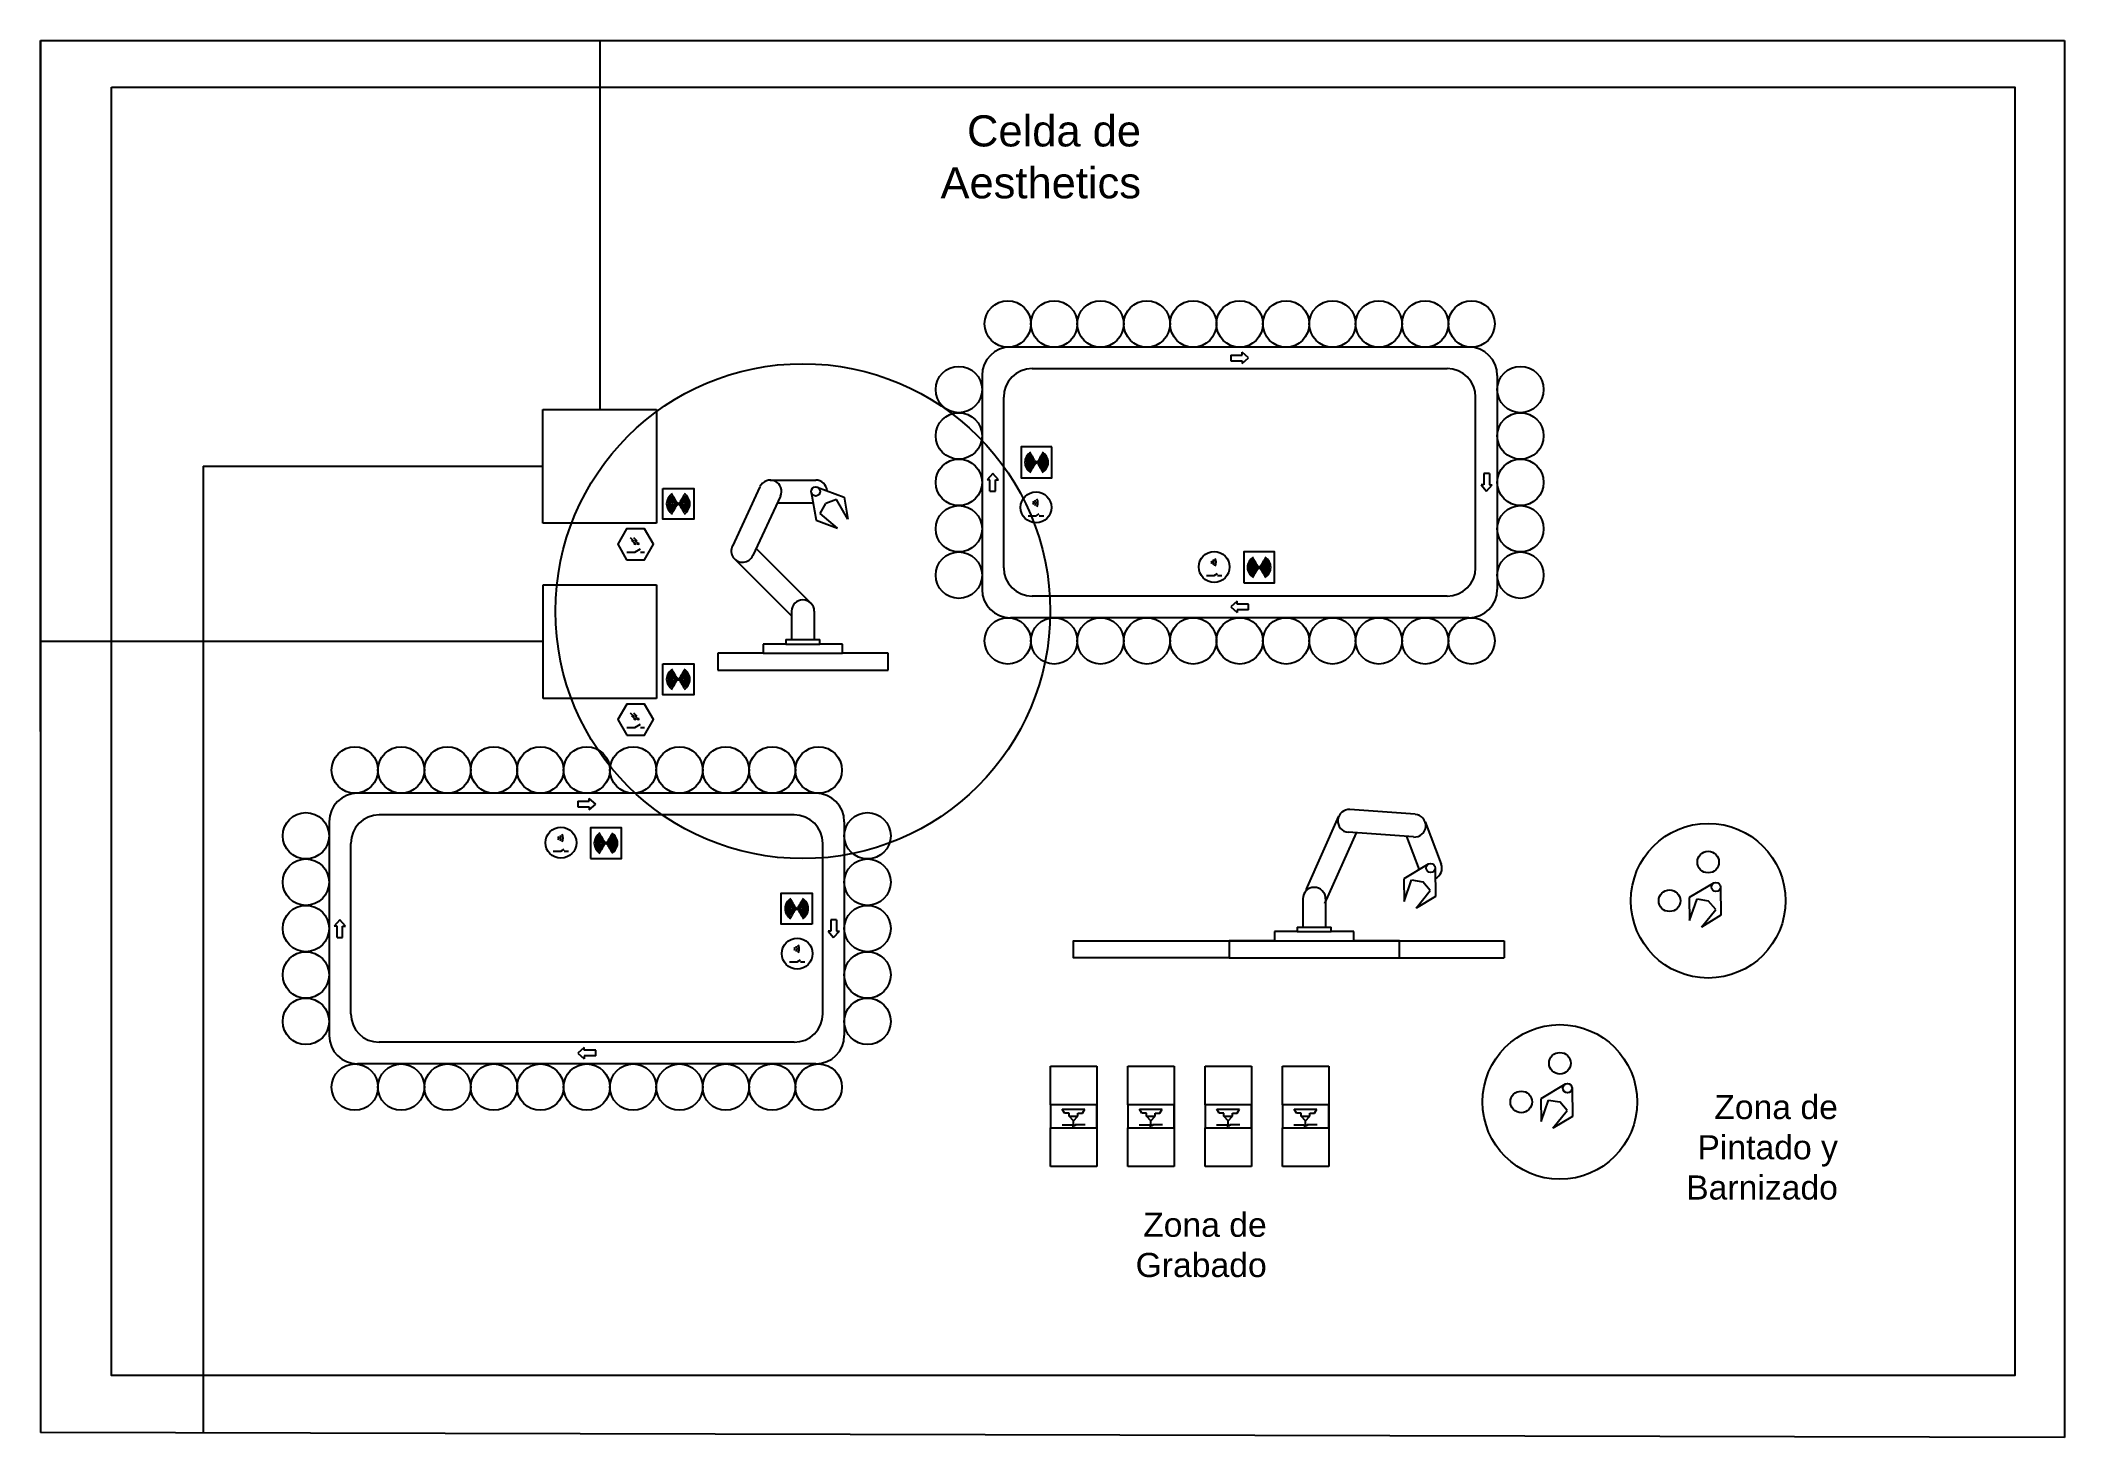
# Model space of a CAD drawing. Header units: millimetres. Extents: x 1862 to 14953, y 1638 to 10671.
import ezdxf

# ---------------------------------------------------------------- set-up
doc = ezdxf.new("R2010")
doc.units = ezdxf.units.MM
for name, color, linetype in [('01 Contornos vistos 0.35', 150, 'Continuous'), ('Almacenaje', 80, 'Continuous'), ('Celdas', 200, 'Continuous'), ('Maquina', 82, 'Continuous'), ('Robots', 80, 'Continuous'), ('Sensores', 211, 'Continuous'), ('Texto2', 7, 'Continuous')]:
    doc.layers.add(name, color=color, linetype=linetype)
doc.styles.get("Standard").update_dxf_attribs({"font": 'arial.ttf'})

msp = doc.modelspace()

# ---------------------------------------------------------------- linework, layer by layer
for p, q in [((1862, 10671), (14953, 10671)), ((5480, 10671), (5849, 10671)), ((14953, 10671), (14953, 1638)), ((5113, 6784), (1862, 6784)), ((14953, 1638), (1862, 1671))]:
    msp.add_line(p, q)
at = {"layer": '01 Contornos vistos 0.35'}
for p, q in [((1862, 6204), (1862, 10671)), ((2914, 7918), (2914, 7918))]:
    msp.add_line(p, q, dxfattribs=at)
at = {"layer": '01 Contornos vistos 0.35', "color": 0}
for p, q in [((1862, 10671), (1862, 1671)), ((5480, 10671), (5480, 8611)), ((5480, 8611), (5480, 8285)), ((2914, 7918), (5112, 7918)), ((2914, 7918), (2914, 1669))]:
    msp.add_line(p, q, dxfattribs=at)
at = {"layer": '01 Contornos vistos 0.35', "color": 6}
for p, q in [((8251, 7598), (8301, 7598)), ((8301, 7598), (8322, 7610)), ((8322, 7598), (8351, 7598)), ((5684, 7441), (5698, 7436)), ((5704, 7441), (5718, 7436)), ((9403, 7212), (9453, 7212)), ((9453, 7212), (9475, 7225)), ((9475, 7212), (9503, 7212)), ((5685, 6307), (5699, 6302)), ((5705, 6307), (5719, 6302)), ((5178, 5430), (5228, 5430)), ((5228, 5430), (5250, 5442)), ((5250, 5430), (5278, 5430)), ((6706, 4713), (6756, 4713)), ((6756, 4713), (6778, 4726)), ((6778, 4713), (6806, 4713))]:
    msp.add_line(p, q, dxfattribs=at)
at = {"layer": '01 Contornos vistos 0.35', "color": 2}
for p, q in [((8394, 3790), (8394, 4040)), ((8394, 4040), (8694, 4040)), ((8694, 4040), (8694, 3390)), ((8894, 3790), (8894, 4040)), ((8894, 4040), (9194, 4040)), ((9194, 4040), (9194, 3390)), ((9394, 3790), (9394, 4040)), ((9394, 4040), (9694, 4040)), ((9694, 4040), (9694, 3390)), ((9894, 3790), (9894, 4040)), ((9894, 4040), (10194, 4040)), ((10194, 4040), (10194, 3390)), ((8486, 3735), (8471, 3761)), ((8471, 3761), (8617, 3761)), ((8516, 3735), (8486, 3735)), ((8516, 3715), (8516, 3735)), ((8544, 3686), (8516, 3715)), ((8516, 3715), (8572, 3715)), ((8544, 3686), (8572, 3715)), ((8544, 3665), (8544, 3686)), ((8572, 3715), (8572, 3735)), ((8572, 3735), (8602, 3735)), ((8602, 3735), (8617, 3761)), ((8986, 3735), (8971, 3761)), ((8971, 3761), (9117, 3761)), ((9016, 3735), (8986, 3735)), ((9016, 3715), (9016, 3735)), ((9044, 3686), (9016, 3715)), ((9016, 3715), (9072, 3715)), ((9044, 3686), (9072, 3715)), ((9044, 3665), (9044, 3686)), ((9072, 3715), (9072, 3735)), ((9072, 3735), (9102, 3735)), ((9102, 3735), (9117, 3761)), ((9486, 3735), (9471, 3761)), ((9471, 3761), (9617, 3761)), ((9516, 3735), (9486, 3735)), ((9516, 3715), (9516, 3735)), ((9544, 3686), (9516, 3715)), ((9516, 3715), (9572, 3715)), ((9544, 3686), (9572, 3715)), ((9544, 3665), (9544, 3686)), ((9572, 3715), (9572, 3735)), ((9572, 3735), (9602, 3735)), ((9602, 3735), (9617, 3761)), ((9986, 3735), (9971, 3761)), ((9971, 3761), (10117, 3761)), ((10016, 3735), (9986, 3735)), ((10016, 3715), (10016, 3735)), ((10044, 3686), (10016, 3715)), ((10016, 3715), (10072, 3715)), ((10044, 3686), (10072, 3715)), ((10044, 3665), (10044, 3686)), ((10072, 3715), (10072, 3735)), ((10072, 3735), (10102, 3735)), ((10102, 3735), (10117, 3761)), ((8394, 3390), (8394, 3640)), ((8469, 3659), (8534, 3659)), ((8534, 3659), (8534, 3654)), ((8534, 3654), (8544, 3654)), ((8554, 3654), (8544, 3654)), ((8554, 3659), (8554, 3654)), ((8619, 3659), (8554, 3659)), ((8894, 3390), (8894, 3640)), ((8969, 3659), (9034, 3659)), ((9034, 3659), (9034, 3654)), ((9034, 3654), (9044, 3654)), ((9054, 3654), (9044, 3654)), ((9054, 3659), (9054, 3654)), ((9119, 3659), (9054, 3659)), ((9394, 3390), (9394, 3640)), ((9469, 3659), (9534, 3659)), ((9534, 3659), (9534, 3654)), ((9534, 3654), (9544, 3654)), ((9554, 3654), (9544, 3654)), ((9554, 3659), (9554, 3654)), ((9619, 3659), (9554, 3659)), ((9894, 3390), (9894, 3640)), ((9969, 3659), (10034, 3659)), ((10034, 3659), (10034, 3654)), ((10034, 3654), (10044, 3654)), ((10054, 3654), (10044, 3654)), ((10054, 3659), (10054, 3654)), ((10119, 3659), (10054, 3659)), ((8694, 3390), (8394, 3390)), ((9194, 3390), (8894, 3390)), ((9694, 3390), (9394, 3390)), ((10194, 3390), (9894, 3390))]:
    msp.add_line(p, q, dxfattribs=at)
at = {"layer": '01 Contornos vistos 0.35', "color": 217, "true_color": 0x93278f}
msp.add_lwpolyline([(2322, 10368), (14632, 10368), (14632, 2039), (2322, 2039)], close=True, dxfattribs=at)
at = {"layer": '01 Contornos vistos 0.35', "color": 6}
for points in [[(8404, 8043), (8204, 8043), (8204, 7843), (8404, 7843)], [(5887, 7775), (6087, 7775), (6087, 7575), (5887, 7575)], [(9644, 7164), (9844, 7164), (9844, 7364), (9644, 7364)], [(5887, 6641), (6087, 6641), (6087, 6441), (5887, 6441)], [(5419, 5381), (5619, 5381), (5619, 5581), (5419, 5581)], [(6853, 4958), (6653, 4958), (6653, 5158), (6853, 5158)]]:
    msp.add_lwpolyline(points, close=True, dxfattribs=at)
at = {"layer": '01 Contornos vistos 0.35', "color": 2}
for points in [[(8394, 3640), (8694, 3640), (8694, 3790), (8394, 3790)], [(8894, 3640), (9194, 3640), (9194, 3790), (8894, 3790)], [(9394, 3640), (9694, 3640), (9694, 3790), (9394, 3790)], [(9894, 3640), (10194, 3640), (10194, 3790), (9894, 3790)]]:
    msp.add_lwpolyline(points, close=True, dxfattribs=at)
at = {"layer": '01 Contornos vistos 0.35', "color": 85, "true_color": 0x58ba48}
for centre in [(8118, 8838), (8418, 8838), (8718, 8838), (9018, 8838), (9318, 8838), (9618, 8838), (9918, 8838), (10218, 8838), (10518, 8838), (10818, 8838), (11118, 8838), (7802, 8414), (11434, 8414), (7802, 8114), (11434, 8114), (7802, 7814), (11434, 7814), (7802, 7514), (11434, 7514), (7802, 7214), (11434, 7214), (8118, 6789), (8418, 6789), (8718, 6789), (9018, 6789), (9318, 6789), (9618, 6789), (9918, 6789), (10218, 6789), (10518, 6789), (10818, 6789), (11118, 6789), (3895, 5954), (4195, 5954), (4495, 5954), (4795, 5954), (5095, 5954), (5395, 5954), (5695, 5954), (5995, 5954), (6295, 5954), (6595, 5954), (6895, 5954), (3579, 5529), (7211, 5529), (3579, 5229), (7211, 5229), (3579, 4929), (7211, 4929), (3579, 4629), (7211, 4629), (3579, 4329), (7211, 4329), (3895, 3904), (4195, 3904), (4495, 3904), (4795, 3904), (5095, 3904), (5395, 3904), (5695, 3904), (5995, 3904), (6295, 3904), (6595, 3904), (6895, 3904)]:
    msp.add_circle(centre, 150, dxfattribs=at)
at = {"layer": '01 Contornos vistos 0.35', "color": 1}
for centre, radius in [((6793, 6981), 1600), ((12648, 5109), 500), ((11689, 3808), 500)]:
    msp.add_circle(centre, radius, dxfattribs=at)
at = {"layer": '01 Contornos vistos 0.35', "color": 6}
for centre, radius in [((8304, 7943), 5), ((8301, 7652), 100), ((5987, 7675), 5), ((9453, 7267), 100), ((9744, 7264), 5), ((5987, 6541), 5), ((5228, 5484), 100), ((5519, 5481), 5), ((6753, 5058), 5), ((6756, 4767), 100)]:
    msp.add_circle(centre, radius, dxfattribs=at)
at = {"layer": '01 Contornos vistos 0.35', "color": 2}
for centre, radius in [((12648, 5359), 70), ((12398, 5109), 70), ((11689, 4058), 70), ((11439, 3808), 70), ((8544, 3661), 2), ((9044, 3661), 2), ((9544, 3661), 2), ((10044, 3661), 2)]:
    msp.add_circle(centre, radius, dxfattribs=at)
at = {"layer": '01 Contornos vistos 0.35', "color": 6}
for centre, radius, start, end in [((8304, 7943), 75, 120, 240), ((8304, 7943), 65, 120, 240), ((8304, 7943), 55, 120, 240), ((8304, 7943), 55, 300, 60), ((8304, 7943), 65, 300, 60), ((8304, 7943), 75, 300, 60), ((8304, 7943), 45, 120, 240), ((8304, 7943), 35, 120, 240), ((8304, 7943), 25, 120, 240), ((8304, 7943), 15, 120, 240), ((8304, 7943), 15, 300, 60), ((8304, 7943), 25, 300, 60), ((8304, 7943), 35, 300, 60), ((8304, 7943), 45, 300, 60), ((5987, 7675), 75, 120, 240), ((5987, 7675), 65, 120, 240), ((5987, 7675), 65, 300, 60), ((5987, 7675), 75, 300, 60), ((5987, 7675), 55, 120, 240), ((5987, 7675), 45, 120, 240), ((5987, 7675), 35, 120, 240), ((5987, 7675), 25, 120, 240), ((5987, 7675), 15, 120, 240), ((5987, 7675), 15, 300, 60), ((5987, 7675), 25, 300, 60), ((5987, 7675), 35, 300, 60), ((5987, 7675), 45, 300, 60), ((5987, 7675), 55, 300, 60), ((8265, 7682), 20.8, 330, 30), ((8265, 7682), 34.7, 330, 30), ((8265, 7682), 48.6, 330, 30), ((9417, 7297), 20.8, 330, 30), ((9417, 7297), 34.7, 330, 30), ((9417, 7297), 48.6, 330, 30), ((9744, 7264), 75, 120, 240), ((9744, 7264), 65, 120, 240), ((9744, 7264), 55, 120, 240), ((9744, 7264), 45, 120, 240), ((9744, 7264), 35, 120, 240), ((9744, 7264), 25, 120, 240), ((9744, 7264), 15, 120, 240), ((9744, 7264), 15, 300, 60), ((9744, 7264), 25, 300, 60), ((9744, 7264), 35, 300, 60), ((9744, 7264), 45, 300, 60), ((9744, 7264), 55, 300, 60), ((9744, 7264), 65, 300, 60), ((9744, 7264), 75, 300, 60), ((5987, 6541), 75, 120, 240), ((5987, 6541), 65, 120, 240), ((5987, 6541), 55, 120, 240), ((5987, 6541), 45, 120, 240), ((5987, 6541), 35, 120, 240), ((5987, 6541), 25, 120, 240), ((5987, 6541), 15, 120, 240), ((5987, 6541), 15, 300, 60), ((5987, 6541), 25, 300, 60), ((5987, 6541), 35, 300, 60), ((5987, 6541), 45, 300, 60), ((5987, 6541), 55, 300, 60), ((5987, 6541), 65, 300, 60), ((5987, 6541), 75, 300, 60), ((5193, 5514), 20.8, 330, 30), ((5193, 5514), 34.7, 330, 30), ((5193, 5514), 48.6, 330, 30), ((5519, 5481), 75, 120, 240), ((5519, 5481), 65, 120, 240), ((5519, 5481), 55, 120, 240), ((5519, 5481), 45, 120, 240), ((5519, 5481), 35, 120, 240), ((5519, 5481), 25, 120, 240), ((5519, 5481), 25, 300, 60), ((5519, 5481), 35, 300, 60), ((5519, 5481), 45, 300, 60), ((5519, 5481), 55, 300, 60), ((5519, 5481), 65, 300, 60), ((5519, 5481), 75, 300, 60), ((5519, 5481), 15, 120, 240), ((5519, 5481), 15, 300, 60), ((6753, 5058), 75, 120, 240), ((6753, 5058), 65, 120, 240), ((6753, 5058), 55, 120, 240), ((6753, 5058), 55, 300, 60), ((6753, 5058), 65, 300, 60), ((6753, 5058), 75, 300, 60), ((6753, 5058), 45, 120, 240), ((6753, 5058), 35, 120, 240), ((6753, 5058), 25, 120, 240), ((6753, 5058), 15, 120, 240), ((6753, 5058), 15, 300, 60), ((6753, 5058), 25, 300, 60), ((6753, 5058), 35, 300, 60), ((6753, 5058), 45, 300, 60), ((6721, 4798), 20.8, 330, 30), ((6721, 4798), 34.7, 330, 30), ((6721, 4798), 48.6, 330, 30)]:
    msp.add_arc(centre, radius, start, end, dxfattribs=at)
at = {"layer": 'Almacenaje'}
for p, q in [((5112, 7550), (5112, 8285)), ((5112, 8285), (5847, 8285)), ((5847, 8285), (5847, 7550)), ((5847, 7550), (5112, 7550)), ((5113, 6416), (5113, 7151)), ((5113, 7151), (5847, 7151)), ((5847, 7151), (5847, 6416)), ((5847, 6416), (5113, 6416))]:
    msp.add_line(p, q, dxfattribs=at)
at = {"layer": 'Maquina'}
for p, q in [((11100, 8688), (8136, 8688)), ((10960, 8548), (8276, 8548)), ((7952, 8505), (7952, 7122)), ((11284, 8505), (11284, 7122)), ((8092, 7262), (8092, 8365)), ((11144, 7262), (11144, 8365)), ((10960, 7079), (8276, 7079)), ((11100, 6939), (8136, 6939)), ((6877, 5804), (3913, 5804)), ((6737, 5664), (4053, 5664)), ((3729, 5620), (3729, 4238)), ((7061, 5620), (7061, 4238)), ((3869, 4378), (3869, 5480)), ((6921, 4378), (6921, 5480)), ((6737, 4194), (4053, 4194)), ((6877, 4054), (3913, 4054))]:
    msp.add_line(p, q, dxfattribs=at)
for centre, start, end in [((8136, 8505), 90, 180), ((11100, 8505), 0, 90), ((8276, 8365), 90, 180), ((10960, 8365), 0, 90), ((8276, 7262), 180, 270), ((10960, 7262), 270, 0), ((8136, 7122), 180, 270), ((11100, 7122), 270, 0), ((3913, 5620), 90, 180), ((6877, 5620), 0, 90), ((4053, 5480), 90, 180), ((6737, 5480), 0, 90), ((4053, 4378), 180, 270), ((6737, 4378), 270, 0), ((3913, 4238), 180, 270), ((6877, 4238), 270, 0)]:
    msp.add_arc(centre, 184, start, end, dxfattribs=at)
at = {"layer": 'Robots'}
for p, q in [((6515, 7786), (6337, 7402)), ((6649, 7724), (6470, 7340)), ((6582, 7828), (6876, 7828)), ((6847, 7750), (6879, 7569)), ((6886, 7782), (7059, 7719)), ((6629, 7681), (6859, 7681)), ((6905, 7613), (6941, 7677)), ((7017, 7518), (6905, 7613)), ((7011, 7702), (6941, 7677)), ((7084, 7575), (7011, 7702)), ((7059, 7719), (7084, 7575)), ((6879, 7569), (7017, 7518)), ((6470, 7340), (6470, 7340)), ((6491, 7386), (6845, 7033)), ((6351, 7319), (6720, 6950)), ((6720, 6981), (6720, 6797)), ((6845, 7033), (6845, 7033)), ((6845, 7033), (6845, 7033)), ((6845, 7033), (6845, 7033)), ((6867, 6981), (6867, 6797)), ((6536, 6709), (6242, 6709)), ((6242, 6709), (6242, 6599)), ((6683, 6768), (6536, 6768)), ((6536, 6768), (6536, 6709)), ((6536, 6709), (7050, 6709)), ((6683, 6797), (6903, 6797)), ((6683, 6797), (6683, 6768)), ((6683, 6768), (6903, 6768)), ((6903, 6768), (6903, 6797)), ((7050, 6768), (6903, 6768)), ((7050, 6709), (7050, 6768)), ((7344, 6709), (7050, 6709)), ((7344, 6599), (7344, 6709)), ((6242, 6599), (7344, 6599)), ((10258, 5655), (10045, 5180)), ((10753, 5668), (10331, 5698)), ((10372, 5548), (10167, 5092)), ((10320, 5552), (10320, 5552)), ((10743, 5521), (10320, 5552)), ((10696, 5524), (10778, 5309)), ((10817, 5620), (10921, 5346)), ((10838, 5345), (10680, 5251)), ((10680, 5251), (10682, 5104)), ((10682, 5104), (10730, 5243)), ((10730, 5243), (10803, 5231)), ((10882, 5320), (10885, 5136)), ((10027, 5122), (10027, 4938)), ((10152, 5174), (10152, 5174)), ((10152, 5174), (10152, 5174)), ((10152, 5174), (10152, 5174)), ((10173, 5122), (10173, 4938)), ((10759, 5061), (10851, 5175)), ((10885, 5136), (10759, 5061)), ((10851, 5175), (10803, 5231)), ((9843, 4850), (9549, 4850)), ((9549, 4850), (9549, 4740)), ((9990, 4909), (9843, 4909)), ((9843, 4909), (9843, 4850)), ((9843, 4850), (10357, 4850)), ((9990, 4938), (10210, 4938)), ((9990, 4938), (9990, 4909)), ((9990, 4909), (10210, 4909)), ((10210, 4909), (10210, 4938)), ((10357, 4909), (10210, 4909)), ((10357, 4850), (10357, 4909)), ((10651, 4850), (10357, 4850)), ((10651, 4740), (10651, 4850)), ((10651, 4850), (11329, 4850)), ((11329, 4850), (11329, 4740)), ((9549, 4740), (10651, 4740)), ((10651, 4740), (11329, 4740))]:
    msp.add_line(p, q, dxfattribs=at)
at = {"layer": 'Robots', "color": 2}
for p, q in [((12683, 5223), (12525, 5129)), ((12525, 5129), (12527, 4982)), ((12527, 4982), (12576, 5121)), ((12576, 5121), (12648, 5109)), ((12697, 5053), (12648, 5109)), ((12727, 5198), (12730, 5015)), ((12604, 4939), (12697, 5053)), ((12730, 5015), (12604, 4939)), ((11723, 3922), (11566, 3828)), ((11566, 3828), (11568, 3681)), ((11568, 3681), (11616, 3820)), ((11616, 3820), (11689, 3808)), ((11737, 3752), (11689, 3808)), ((11768, 3897), (11771, 3714)), ((11644, 3638), (11737, 3752)), ((11771, 3714), (11644, 3638))]:
    msp.add_line(p, q, dxfattribs=at)
at = {"layer": 'Robots'}
msp.add_lwpolyline([(9549, 4740), (8544, 4740), (8544, 4850), (10651, 4850)], dxfattribs=at)
for centre in [(6876, 7755), (10853, 5320)]:
    msp.add_circle(centre, 29.4, dxfattribs=at)
at = {"layer": 'Robots', "color": 2}
for centre in [(12698, 5198), (11738, 3897)]:
    msp.add_circle(centre, 29.4, dxfattribs=at)
at = {"layer": 'Robots'}
for centre, start, end in [((6582, 7755), 335, 155), ((6876, 7755), 3.5784, 90), ((6403, 7371), 155, 335), ((6793, 6981), 0, 180), ((10326, 5625), 85.843, 265.843), ((10748, 5594), 265.843, 85.843), ((10853, 5320), 294.4214, 20.843), ((10100, 5122), 0, 180)]:
    msp.add_arc(centre, 73.5, start, end, dxfattribs=at)
at = {"layer": 'Sensores', "color": 6}
for p, q in [((5655, 7363), (5706, 7363)), ((5677, 7457), (5698, 7436)), ((5684, 7441), (5705, 7420)), ((5697, 7457), (5718, 7436)), ((5704, 7441), (5725, 7420)), ((5706, 7363), (5742, 7385)), ((5742, 7363), (5768, 7363)), ((5677, 6323), (5699, 6302)), ((5685, 6307), (5706, 6286)), ((5697, 6323), (5719, 6302)), ((5705, 6307), (5726, 6286)), ((5655, 6229), (5706, 6229)), ((5706, 6229), (5743, 6250)), ((5743, 6229), (5768, 6229))]:
    msp.add_line(p, q, dxfattribs=at)
for points in [[(5653, 7314), (5769, 7314), (5826, 7414), (5769, 7514), (5653, 7514), (5596, 7414)], [(5709, 7423), (5702, 7417), (5711, 7414)], [(5729, 7423), (5722, 7417), (5731, 7414)], [(5654, 6180), (5769, 6180), (5827, 6280), (5769, 6380), (5654, 6380), (5596, 6280)], [(5709, 6289), (5702, 6282), (5711, 6280)], [(5729, 6289), (5722, 6282), (5731, 6280)]]:
    msp.add_lwpolyline(points, close=True, dxfattribs=at)
at = {"layer": 'Texto2'}
for p, q in [((9634, 8637), (9634, 8655)), ((9675, 8618), (9634, 8655)), ((9561, 8637), (9561, 8600)), ((9561, 8637), (9634, 8637)), ((9561, 8600), (9634, 8600)), ((9634, 8582), (9675, 8618)), ((9634, 8600), (9634, 8582)), ((8021, 7871), (7984, 7830)), ((8058, 7830), (8021, 7871)), ((11234, 7871), (11197, 7871)), ((11197, 7871), (11197, 7797)), ((11234, 7871), (11234, 7797)), ((8003, 7830), (7984, 7830)), ((8003, 7756), (8003, 7830)), ((8003, 7756), (8039, 7756)), ((8039, 7756), (8039, 7830)), ((8039, 7830), (8058, 7830)), ((11197, 7797), (11179, 7797)), ((11179, 7797), (11215, 7756)), ((11215, 7756), (11252, 7797)), ((11234, 7797), (11252, 7797)), ((9602, 7045), (9561, 7009)), ((9561, 7009), (9602, 6972)), ((9602, 7027), (9602, 7045)), ((9675, 7027), (9602, 7027)), ((9675, 6990), (9602, 6990)), ((9602, 6990), (9602, 6972)), ((9675, 6990), (9675, 7027)), ((5411, 5752), (5411, 5770)), ((5453, 5734), (5411, 5770)), ((5338, 5752), (5338, 5715)), ((5338, 5752), (5411, 5752)), ((5338, 5715), (5411, 5715)), ((5411, 5697), (5453, 5734)), ((5411, 5715), (5411, 5697)), ((3798, 4986), (3761, 4945)), ((3835, 4945), (3798, 4986)), ((7011, 4986), (6974, 4986)), ((6974, 4986), (6974, 4913)), ((7011, 4986), (7011, 4913)), ((3780, 4945), (3761, 4945)), ((3780, 4872), (3780, 4945)), ((3780, 4872), (3816, 4872)), ((3816, 4872), (3816, 4945)), ((3816, 4945), (3835, 4945)), ((6974, 4913), (6956, 4913)), ((6956, 4913), (6992, 4872)), ((6992, 4872), (7029, 4913)), ((7011, 4913), (7029, 4913)), ((5379, 4161), (5338, 4124)), ((5338, 4124), (5379, 4087)), ((5379, 4142), (5379, 4161)), ((5453, 4142), (5379, 4142)), ((5453, 4106), (5379, 4106)), ((5379, 4106), (5379, 4087)), ((5453, 4106), (5453, 4142))]:
    msp.add_line(p, q, dxfattribs=at)

# ---------------------------------------------------------------- texts
at = {"layer": 'Celdas', "insert": (8980, 10187), "char_height": 201.25, "attachment_point": 3}
msp.add_mtext_dynamic_manual_height_columns('Celda de Aesthetics', width=2170, gutter_width=1006, heights=[0], dxfattribs=at)
at = {"layer": 'Texto2', "char_height": 156, "attachment_point": 3}
for s, insert in [('Zona de\\PPintado y \\PBarnizado', (13487, 3853)), ('Zona de\\PGrabado', (9793, 3092))]:
    msp.add_mtext(s, dxfattribs=dict(at, insert=insert))

doc.saveas('drawing.dxf')
